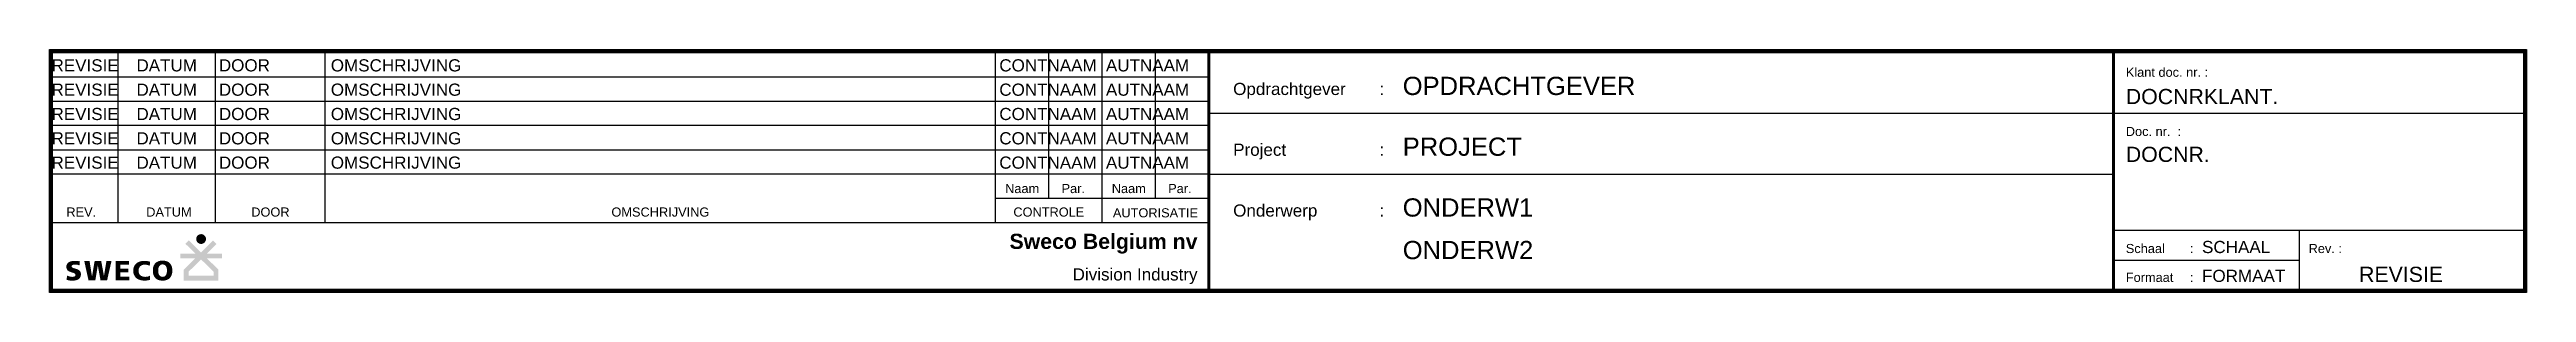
# Model space of a CAD drawing. Header units: millimetres. Extents: x 0 to 406, y 0 to 40.
import ezdxf
from ezdxf.enums import TextEntityAlignment as Align

# ---------------------------------------------------------------- set-up
doc = ezdxf.new("R2010")
doc.units = ezdxf.units.MM
doc.layers.add('TITEL', color=7, linetype='Continuous')
doc.styles.add('GMI_TITEL', font='arial.ttf')
doc.styles.add('GMI_TITLE', font='arial.ttf')

# ---------------------------------------------------------------- blocks, each defined once
blk = doc.blocks.new('A$C3DD31897')
for color, points in [(256, [(23.69, 8.72), (23.67, 8.69), (23.63, 8.62), (23.62, 8.58), (23.6, 8.51), (23.59, 8.47), (23.58, 8.43), (23.58, 8.39), (23.57, 8.35), (23.57, 8.31), (23.58, 8.22), (23.58, 8.18), (23.59, 8.15), (23.6, 8.11), (23.62, 8.03), (23.63, 7.99), (23.65, 7.96), (23.67, 7.93), (23.71, 7.85), (23.75, 7.8), (23.81, 7.74), (23.83, 7.71), (23.86, 7.69), (23.89, 7.66), (23.93, 7.64), (23.96, 7.62), (23.99, 7.6), (24.03, 7.58), (24.06, 7.57), (24.1, 7.55), (24.17, 7.53), (24.21, 7.52), (24.29, 7.51), (24.33, 7.5), (24.42, 7.5), (24.46, 7.51), (24.54, 7.52), (24.58, 7.53), (24.65, 7.55), (24.74, 7.59), (24.76, 7.6), (24.79, 7.62), (24.83, 7.64), (24.89, 7.69), (24.91, 7.71), (24.97, 7.77), (24.99, 7.8), (25.04, 7.86), (25.06, 7.89), (25.1, 7.97), (25.14, 8.05), (25.15, 8.11), (25.16, 8.15), (25.17, 8.18), (25.18, 8.22), (25.18, 8.27), (25.18, 8.35), (25.18, 8.39), (25.17, 8.43), (25.15, 8.51), (25.13, 8.58), (25.11, 8.62), (25.1, 8.65), (25.08, 8.69), (25.06, 8.72), (25.04, 8.76), (25.02, 8.79), (24.99, 8.82), (24.97, 8.85), (24.94, 8.88), (24.89, 8.93), (24.83, 8.98), (24.79, 8.99), (24.76, 9.02), (24.69, 9.05), (24.61, 9.08), (24.54, 9.1), (24.5, 9.1), (24.46, 9.11), (24.42, 9.11), (24.33, 9.11), (24.25, 9.1), (24.21, 9.1), (24.17, 9.09), (24.14, 9.08), (24.1, 9.06), (24.06, 9.05), (23.99, 9.02), (23.96, 8.99), (23.93, 8.98), (23.89, 8.95), (23.86, 8.93), (23.81, 8.88), (23.75, 8.82), (23.73, 8.79), (23.71, 8.76)]), (7, [(3.23, 4.68), (3.17, 4.68), (3.05, 4.65), (2.93, 4.61), (2.88, 4.59), (2.77, 4.55), (2.72, 4.52), (2.67, 4.49), (2.62, 4.46), (2.58, 4.43), (2.53, 4.39), (2.49, 4.35), (2.42, 4.27), (2.39, 4.22), (2.36, 4.17), (2.34, 4.12), (2.31, 4.07), (2.3, 4.01), (2.28, 3.95), (2.27, 3.89), (2.26, 3.82), (2.26, 3.75), (2.26, 3.65), (2.28, 3.55), (2.3, 3.47), (2.32, 3.39), (2.36, 3.32), (2.4, 3.25), (2.44, 3.19), (2.49, 3.14), (2.55, 3.09), (2.61, 3.05), (2.67, 3.01), (2.73, 2.98), (2.8, 2.94), (2.87, 2.92), (2.94, 2.89), (3, 2.87), (3.14, 2.82), (3.34, 2.77), (3.4, 2.74), (3.49, 2.71), (3.6, 2.66), (3.7, 2.57), (3.74, 2.48), (3.76, 2.36), (3.74, 2.32), (3.73, 2.27), (3.66, 2.19), (3.57, 2.14), (3.48, 2.11), (3.38, 2.1), (3.28, 2.09), (3.23, 2.09), (3.14, 2.09), (3.04, 2.1), (2.98, 2.11), (2.92, 2.12), (2.82, 2.14), (2.69, 2.17), (2.49, 2.25), (2.37, 2.29), (2.3, 1.6), (2.35, 1.58), (2.4, 1.57), (2.46, 1.55), (2.52, 1.54), (2.64, 1.51), (2.7, 1.5), (2.76, 1.49), (2.88, 1.48), (3.01, 1.47), (3.12, 1.47), (3.23, 1.47), (3.37, 1.47), (3.5, 1.47), (3.57, 1.48), (3.7, 1.5), (3.76, 1.51), (3.82, 1.52), (3.88, 1.54), (3.94, 1.55), (4.06, 1.59), (4.16, 1.65), (4.21, 1.67), (4.26, 1.7), (4.31, 1.74), (4.35, 1.77), (4.43, 1.85), (4.47, 1.89), (4.53, 1.99), (4.58, 2.1), (4.6, 2.16), (4.62, 2.22), (4.63, 2.29), (4.64, 2.35), (4.65, 2.43), (4.65, 2.5), (4.65, 2.61), (4.63, 2.7), (4.61, 2.79), (4.59, 2.87), (4.55, 2.94), (4.51, 3), (4.46, 3.06), (4.41, 3.12), (4.36, 3.17), (4.3, 3.21), (4.24, 3.25), (4.17, 3.29), (4.1, 3.32), (4.03, 3.35), (3.96, 3.37), (3.89, 3.39), (3.75, 3.44), (3.61, 3.48), (3.54, 3.49), (3.43, 3.53), (3.37, 3.56), (3.28, 3.59), (3.18, 3.66), (3.13, 3.75), (3.12, 3.86), (3.14, 3.91), (3.16, 3.95), (3.23, 4.02), (3.31, 4.05), (3.45, 4.09), (3.53, 4.09), (3.63, 4.1), (3.72, 4.1), (3.81, 4.1), (3.96, 4.09), (4.08, 4.07), (4.22, 4.03), (4.3, 4), (4.41, 3.96), (4.48, 4.62), (4.39, 4.64), (4.29, 4.66), (4.19, 4.68), (4.09, 4.69), (3.98, 4.7), (3.87, 4.71), (3.76, 4.72), (3.65, 4.72), (3.53, 4.72), (3.41, 4.71), (3.29, 4.7)]), (7, [(6.45, 2.26), (6.07, 4.68), (5.2, 4.68), (5.9, 1.5), (7.01, 1.5), (7.42, 3.96), (7.87, 1.5), (8.94, 1.5), (9.67, 4.68), (8.84, 4.68), (8.43, 2.26), (7.98, 4.68), (6.9, 4.68), (6.49, 2.26)]), (7, [(12.58, 1.5), (12.58, 2.12), (11.13, 2.12), (11.13, 2.81), (12.44, 2.81), (12.44, 3.44), (11.13, 3.44), (11.13, 4.1), (12.55, 4.1), (12.55, 4.68), (10.33, 4.68), (10.33, 1.5)]), (7, [(14.91, 1.47), (14.99, 1.47), (15.15, 1.47), (15.23, 1.47), (15.29, 1.47), (15.36, 1.48), (15.49, 1.49), (15.61, 1.51), (15.72, 1.53), (15.82, 1.55), (15.92, 1.58), (16.01, 1.6), (15.97, 2.26), (15.88, 2.22), (15.79, 2.19), (15.63, 2.14), (15.49, 2.12), (15.36, 2.1), (15.28, 2.09), (15.23, 2.09), (15.18, 2.09), (15.09, 2.09), (15.01, 2.1), (14.95, 2.11), (14.88, 2.12), (14.8, 2.14), (14.75, 2.16), (14.67, 2.19), (14.61, 2.22), (14.56, 2.24), (14.48, 2.29), (14.44, 2.33), (14.38, 2.38), (14.3, 2.47), (14.22, 2.59), (14.17, 2.71), (14.13, 2.83), (14.12, 2.92), (14.11, 2.98), (14.11, 3.04), (14.11, 3.09), (14.11, 3.18), (14.12, 3.28), (14.13, 3.35), (14.15, 3.4), (14.18, 3.51), (14.22, 3.59), (14.24, 3.63), (14.27, 3.67), (14.3, 3.72), (14.36, 3.79), (14.42, 3.85), (14.47, 3.89), (14.53, 3.93), (14.57, 3.96), (14.62, 3.98), (14.68, 4.02), (14.75, 4.04), (14.8, 4.06), (14.92, 4.08), (15.07, 4.1), (15.16, 4.1), (15.29, 4.09), (15.37, 4.08), (15.47, 4.06), (15.58, 4.03), (15.63, 4.02), (15.68, 4), (15.73, 3.98), (15.78, 3.96), (15.84, 3.94), (15.89, 3.91), (15.94, 3.89), (16.01, 4.58), (15.89, 4.61), (15.78, 4.63), (15.66, 4.66), (15.54, 4.68), (15.42, 4.69), (15.31, 4.71), (15.19, 4.72), (15.07, 4.72), (14.98, 4.72), (14.88, 4.71), (14.79, 4.7), (14.7, 4.69), (14.61, 4.68), (14.52, 4.66), (14.43, 4.64), (14.35, 4.62), (14.27, 4.59), (14.19, 4.57), (14.11, 4.53), (14.04, 4.5), (13.97, 4.46), (13.9, 4.41), (13.83, 4.37), (13.77, 4.32), (13.71, 4.27), (13.65, 4.21), (13.6, 4.15), (13.5, 4.03), (13.46, 3.96), (13.42, 3.89), (13.38, 3.81), (13.35, 3.74), (13.32, 3.65), (13.3, 3.57), (13.28, 3.48), (13.26, 3.39), (13.25, 3.29), (13.24, 3.19), (13.24, 3.09), (13.24, 2.98), (13.25, 2.87), (13.27, 2.77), (13.28, 2.67), (13.31, 2.58), (13.33, 2.49), (13.37, 2.41), (13.41, 2.33), (13.45, 2.25), (13.49, 2.18), (13.54, 2.11), (13.59, 2.04), (13.65, 1.98), (13.71, 1.93), (13.77, 1.87), (13.83, 1.82), (13.9, 1.78), (13.97, 1.73), (14.04, 1.7), (14.11, 1.66), (14.19, 1.63), (14.27, 1.6), (14.35, 1.57), (14.42, 1.55), (14.5, 1.53), (14.58, 1.51), (14.67, 1.5), (14.75, 1.49), (14.83, 1.47)])]:
    blk.add_hatch(color=color).paths.add_polyline_path(points)
h = blk.add_hatch(color=7)
h.paths.add_polyline_path([(18.05, 1.46), (18.15, 1.46), (18.24, 1.47), (18.33, 1.48), (18.42, 1.49), (18.51, 1.51), (18.59, 1.53), (18.67, 1.55), (18.74, 1.57), (18.89, 1.64), (18.95, 1.67), (19.02, 1.71), (19.08, 1.76), (19.14, 1.8), (19.25, 1.9), (19.29, 1.96), (19.34, 2.02), (19.38, 2.08), (19.42, 2.14), (19.46, 2.21), (19.49, 2.28), (19.52, 2.35), (19.55, 2.42), (19.57, 2.5), (19.6, 2.58), (19.61, 2.66), (19.63, 2.75), (19.64, 2.84), (19.65, 2.92), (19.65, 3.02), (19.65, 3.11), (19.65, 3.2), (19.65, 3.3), (19.64, 3.39), (19.63, 3.47), (19.61, 3.56), (19.6, 3.64), (19.58, 3.72), (19.55, 3.8), (19.52, 3.87), (19.49, 3.95), (19.46, 4.02), (19.42, 4.08), (19.38, 4.15), (19.34, 4.21), (19.3, 4.26), (19.25, 4.32), (19.2, 4.37), (19.14, 4.42), (19.08, 4.47), (19.02, 4.51), (18.96, 4.55), (18.82, 4.62), (18.75, 4.64), (18.67, 4.67), (18.59, 4.7), (18.51, 4.71), (18.42, 4.73), (18.34, 4.74), (18.25, 4.75), (18.15, 4.76), (18.05, 4.76), (17.96, 4.76), (17.86, 4.75), (17.77, 4.74), (17.68, 4.73), (17.6, 4.71), (17.52, 4.7), (17.44, 4.67), (17.36, 4.64), (17.29, 4.62), (17.22, 4.58), (17.15, 4.55), (17.09, 4.51), (17.02, 4.47), (16.97, 4.42), (16.91, 4.37), (16.81, 4.26), (16.76, 4.21), (16.72, 4.15), (16.68, 4.08), (16.65, 4.02), (16.61, 3.95), (16.58, 3.87), (16.56, 3.8), (16.53, 3.72), (16.51, 3.64), (16.49, 3.56), (16.48, 3.47), (16.47, 3.39), (16.46, 3.3), (16.46, 3.2), (16.45, 3.11), (16.46, 3.02), (16.46, 2.92), (16.47, 2.84), (16.48, 2.75), (16.49, 2.66), (16.51, 2.58), (16.53, 2.5), (16.56, 2.42), (16.58, 2.35), (16.62, 2.28), (16.65, 2.21), (16.68, 2.14), (16.72, 2.08), (16.77, 2.02), (16.81, 1.96), (16.86, 1.9), (16.91, 1.85), (16.97, 1.8), (17.03, 1.76), (17.09, 1.71), (17.15, 1.67), (17.22, 1.64), (17.29, 1.61), (17.36, 1.57), (17.44, 1.55), (17.52, 1.53), (17.6, 1.51), (17.69, 1.49), (17.77, 1.48), (17.86, 1.47), (17.96, 1.46)])
h.paths.add_polyline_path([(18.05, 2.09), (17.96, 2.1), (17.92, 2.1), (17.85, 2.12), (17.8, 2.14), (17.75, 2.16), (17.65, 2.23), (17.6, 2.27), (17.56, 2.32), (17.52, 2.37), (17.5, 2.4), (17.48, 2.44), (17.44, 2.51), (17.42, 2.56), (17.4, 2.62), (17.38, 2.69), (17.37, 2.73), (17.35, 2.83), (17.33, 2.98), (17.33, 3.11), (17.33, 3.21), (17.35, 3.37), (17.37, 3.5), (17.4, 3.61), (17.42, 3.68), (17.44, 3.72), (17.46, 3.75), (17.48, 3.79), (17.5, 3.84), (17.56, 3.91), (17.63, 3.98), (17.74, 4.06), (17.86, 4.11), (17.97, 4.13), (18.05, 4.13), (18.1, 4.13), (18.15, 4.12), (18.24, 4.11), (18.33, 4.08), (18.43, 4.02), (18.48, 3.98), (18.52, 3.95), (18.56, 3.89), (18.6, 3.85), (18.63, 3.79), (18.67, 3.71), (18.7, 3.63), (18.72, 3.58), (18.74, 3.5), (18.76, 3.34), (18.78, 3.14), (18.77, 2.94), (18.74, 2.75), (18.72, 2.69), (18.71, 2.63), (18.67, 2.51), (18.63, 2.44), (18.6, 2.39), (18.53, 2.29), (18.44, 2.21), (18.36, 2.16), (18.31, 2.14), (18.26, 2.12), (18.15, 2.1), (18.1, 2.09)], flags=16)
h = blk.add_hatch(color=7)
h.paths.add_polyline_path([(21.53, 3.28), (21.53, 1.46), (27.21, 1.46), (27.21, 3.28), (25.31, 5.15), (27.78, 5.15), (27.78, 5.9), (25.31, 5.9), (26.91, 7.5), (26.33, 8.06), (24.36, 6.09), (22.38, 8.09), (21.81, 7.52), (23.44, 5.9), (20.97, 5.9), (20.97, 5.15), (23.43, 5.15)])
h.paths.add_polyline_path([(22.33, 2.27), (22.33, 2.94), (24.36, 4.96), (26.41, 2.94), (26.41, 2.27)], flags=16)

msp = doc.modelspace()

# ---------------------------------------------------------------- linework, layer by layer
at = {"layer": 'TITEL', "color": 7, "transparency": 33554687}
for p, q in [((11, 11.25), (11, 39.25)), ((27, 11.25), (27, 39.25)), ((45, 11.25), (45, 39.25)), ((155, 11.25), (155, 39.25)), ((163.75, 15.25), (163.75, 39.25)), ((172.5, 11.25), (172.5, 39.25)), ((181.25, 15.25), (181.25, 39.25)), ((0.25, 35.25), (190, 35.25)), ((0.25, 31.25), (190, 31.25)), ((190, 29.25), (405.75, 29.25)), ((190, 27.25), (0.25, 27.25)), ((0.25, 23.25), (190, 23.25)), ((190, 19.25), (0.25, 19.25)), ((190, 19.25), (338.5, 19.25)), ((172.5, 15.25), (155, 15.25)), ((190, 15.25), (172.5, 15.25)), ((190, 11.25), (0.25, 11.25)), ((338.5, 10), (405.75, 10)), ((369, 0.25), (369, 10)), ((369, 5), (338.5, 5))]:
    msp.add_line(p, q, dxfattribs=at)
at = {"layer": 'TITEL', "color": 7, "transparency": 33554687, "const_width": 0.5}
msp.add_lwpolyline([(406, 0), (0, 0), (0, 39.5), (406, 39.5)], close=True, dxfattribs=at)
at = {"layer": 'TITEL', "transparency": 33554687}
for points in [[(-0.25, 39.75), (406.25, 39.75), (406.25, -0.25), (-0.25, -0.25)], [(0.25, 39.25), (405.75, 39.25), (405.75, 0.25), (0.25, 0.25)]]:
    msp.add_lwpolyline(points, close=True, dxfattribs=at)
at = {"layer": 'TITEL', "color": 7, "transparency": 33554687, "const_width": 0.5}
for points in [[(190, 39.5), (190, 0)], [(338.5, 0), (338.5, 39.5)]]:
    msp.add_lwpolyline(points, dxfattribs=at)

# ---------------------------------------------------------------- block references
at = {"transparency": 33554687}
msp.add_blockref('A$C3DD31897', (0.25, 0.25), dxfattribs=at)

# ---------------------------------------------------------------- texts
at = {"layer": 'TITEL', "color": 7, "transparency": 33554687, "style": 'GMI_TITLE'}
for s, height, p in [('Klant doc. nr. :', 1.5, (340.5, 35.25)), ('Opdrachtgever', 2, (194, 32.25)), (':', 2, (218, 32.25)), ('Doc. nr.  :', 1.5, (340.5, 25.51)), ('Project', 2, (194, 22.25)), (':', 2, (218, 22.25)), ('Naam', 1.5, (156.58, 16.12)), ('Par.', 1.5, (165.84, 16.12)), ('Naam', 1.5, (174.08, 16.12)), ('Par.', 1.5, (183.34, 16.12)), ('REV.', 1.5, (2.51, 12.25)), ('DATUM', 1.5, (15.62, 12.25)), ('Onderwerp', 2, (194, 12.25)), (':', 2, (218, 12.25)), ('Schaal', 1.5, (340.5, 6.25)), (':', 1.5, (351, 6.25)), ('Rev. :', 1.5, (370.5, 6.25)), ('Formaat', 1.5, (340.5, 1.5)), (':', 1.5, (351, 1.5))]:
    msp.add_text(s, height=height, dxfattribs=at).set_placement(p)
for s, p in [('DOOR', (36, 12.25)), ('OMSCHRIJVING', (100, 12.25)), ('CONTROLE', (163.75, 12.25)), ('AUTORISATIE', (181.25, 12.12))]:
    msp.add_text(s, height=1.5, dxfattribs=at).set_placement(p, align=Align.CENTER)
at = {"layer": 'TITEL', "transparency": 33554687, "attachment_point": 3, "style": 'GMI_TITEL'}
for s, width, insert, char_height in [('\\pt35;{\\fArial|b1|i0|c0|p34;Sweco Belgium nv}', 31.8721, (188.15, 9.43), 2.5), ('\\pt28;Division Industry', 25.1013, (188.15, 3.74), 2)]:
    msp.add_mtext_dynamic_manual_height_columns(s, width=width, gutter_width=12.5, heights=[0], dxfattribs=dict(at, insert=insert, char_height=char_height))
at = {"layer": 'TITEL', "color": 7, "transparency": 33554687, "style": 'GMI_TITLE'}
for tag, p in [('REVISIE', (5.59, 36.13)), ('DATUM', (18.98, 36.13)), ('REVISIE', (5.59, 32.13)), ('DATUM', (18.98, 32.13)), ('REVISIE', (5.59, 28.13)), ('DATUM', (18.98, 28.13)), ('REVISIE', (5.59, 24.13)), ('DATUM', (18.98, 24.13)), ('REVISIE', (5.59, 20.13)), ('DATUM', (18.98, 20.13))]:
    msp.add_attdef(tag, text='', height=2, dxfattribs=at).set_placement(p, align=Align.CENTER)
for tag, p, s in [('DOOR', (27.54, 36.13), ''), ('OMSCHRIJVING', (45.91, 36.13), ''), ('CONTNAAM', (155.62, 36.13), ''), ('AUTNAAM', (173.12, 36.13), ''), ('DOOR', (27.54, 32.13), ''), ('OMSCHRIJVING', (45.91, 32.13), ''), ('CONTNAAM', (155.62, 32.13), ''), ('AUTNAAM', (173.12, 32.13), ''), ('DOOR', (27.54, 28.13), ''), ('OMSCHRIJVING', (45.91, 28.13), ''), ('CONTNAAM', (155.62, 28.13), ''), ('AUTNAAM', (173.12, 28.13), ''), ('DOOR', (27.54, 24.13), ''), ('OMSCHRIJVING', (45.91, 24.13), ''), ('CONTNAAM', (155.62, 24.13), ''), ('AUTNAAM', (173.12, 24.13), ''), ('DOOR', (27.54, 20.13), ''), ('OMSCHRIJVING', (45.91, 20.13), ''), ('CONTNAAM', (155.62, 20.13), ''), ('AUTNAAM', (173.12, 20.13), ''), ('SCHAAL', (353.01, 6.25), 'XXX'), ('FORMAAT', (353.01, 1.5), 'A3')]:
    msp.add_attdef(tag, p, s, height=2, dxfattribs=at)
at = {"layer": 'TITEL', "transparency": 33554687, "style": 'GMI_TITLE'}
for tag, p, height in [('OPDRACHTGEVER', (221.83, 32.25), 3), ('DOCNRKLANT.', (340.5, 30.75), 2.5), ('PROJECT', (221.83, 22.25), 3), ('DOCNR.', (340.5, 21.24), 2.5), ('ONDERW1', (221.83, 12.25), 3), ('ONDERW2', (221.83, 5.25), 3)]:
    msp.add_attdef(tag, p, '', height=height, dxfattribs=at)
msp.add_attdef('REVISIE', text='', height=2.5, dxfattribs=at).set_placement((385.67, 1.5), align=Align.CENTER)

doc.saveas('drawing.dxf')
